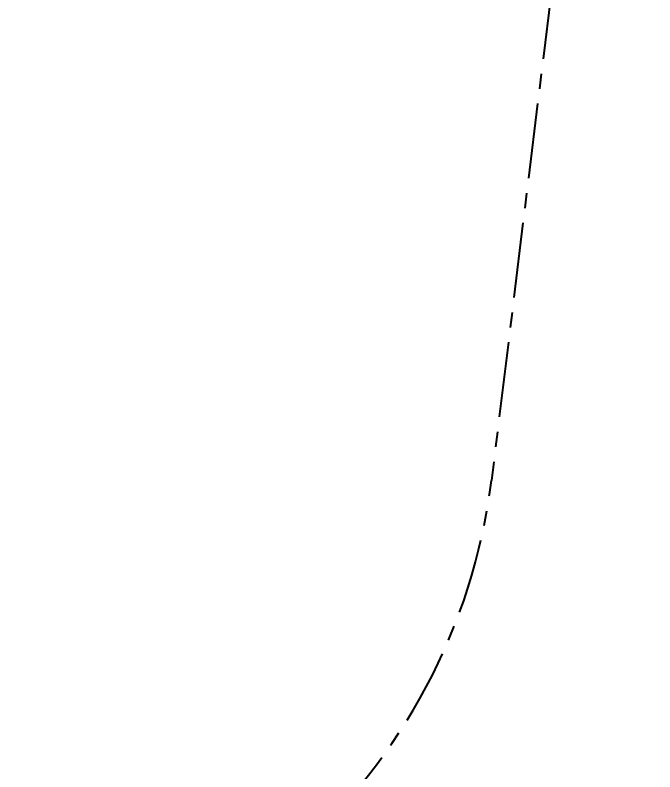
# Model space of a CAD drawing. Header units: millimetres. Extents: x 789 to 1209, y 393 to 987.
# Drawn here: x 1063.8 to 1117.9, y 506.9 to 570.9 of the extents above; entities that cross this region are included whole.
import ezdxf

# ---------------------------------------------------------------- set-up
doc = ezdxf.new("R2010")
doc.units = ezdxf.units.MM
doc.header["$LTSCALE"] = 0.1
doc.linetypes.add('CENTERX2', pattern=[101.6, 63.5, -12.7, 12.7, -12.7])
doc.layers.add('CENTER', color=1, linetype='CENTERX2')
doc.layers.add('DIM', color=3, linetype='Continuous')
doc.styles.get("Standard").update_dxf_attribs({"font": 'arial.ttf'})
doc.dimstyles.new('ISO-25', dxfattribs={"dimtxt": 2.5, "dimasz": 2.5, "dimexe": 1.25, "dimexo": 0.625, "dimtad": 1, "dimlfac": 1.333333, "dimtxsty": 'Standard', "dimcen": 2.5, "dimadec": 0, "dimazin": 0, "dimtfac": 1, "dimtmove": 0, "dimatfit": 3, "dimfxl": 0, "dimarcsym": 0})

# ---------------------------------------------------------------- blocks, each defined once
blk = doc.blocks.new('*D17')
at = {"layer": 'Defpoints', "color": 0}
for p in [(1085.84, 676.604), (1085.84, 658.124), (1117.888, 644.056), (1104.487, 611.471), (1104.074, 531.539)]:
    blk.add_point(p, dxfattribs=at)
at = {"layer": 'DIM', "color": 0, "lineweight": -2}
blk.add_line((1085.84, 657.499), (1085.84, 610.981), dxfattribs=at)
blk.add_arc((1085.84, 383.029), 229.203, 83.62547, 89.37505, dxfattribs=at)
at = {"layer": 'DIM', "color": 0}
for points in [[(1088.338, 611.801), (1088.343, 612.634), (1085.84, 612.231)], [(1111.337, 611.228), (1111.24, 610.4), (1113.771, 610.523)]]:
    blk.add_solid(points, dxfattribs=at)
at = {"layer": 'DIM', "color": 0, "insert": (1099.946, 613.675), "char_height": 2.5, "attachment_point": 5, "rotation": 356.50026}
blk.add_mtext('7°', dxfattribs=at)

msp = doc.modelspace()

# ---------------------------------------------------------------- linework, layer by layer
at = {"layer": 'CENTER'}
msp.add_line((1117.8882, 644.0565), (1104.0739, 531.5394), dxfattribs=at)
msp.add_arc((1054.4465, 537.6324), 50, 270, 353.000525, dxfattribs=at)

# ---------------------------------------------------------------- dimensions: what is measured, and where the dimension line sits
at = {"layer": 'DIM'}
dim = msp.add_angular_dim_2l(base=(1104.4867, 611.4715), line1=((1117.8882, 644.0565), (1104.0739, 531.5394)), line2=((1085.8405, 676.6036), (1085.8405, 658.1239)), dimstyle='ISO-25', dxfattribs=at)
dim.commit()
dim.dimension.update_dxf_attribs({"geometry": '*D17', "text_midpoint": (1099.9464, 613.6753)})

doc.saveas('drawing.dxf')
